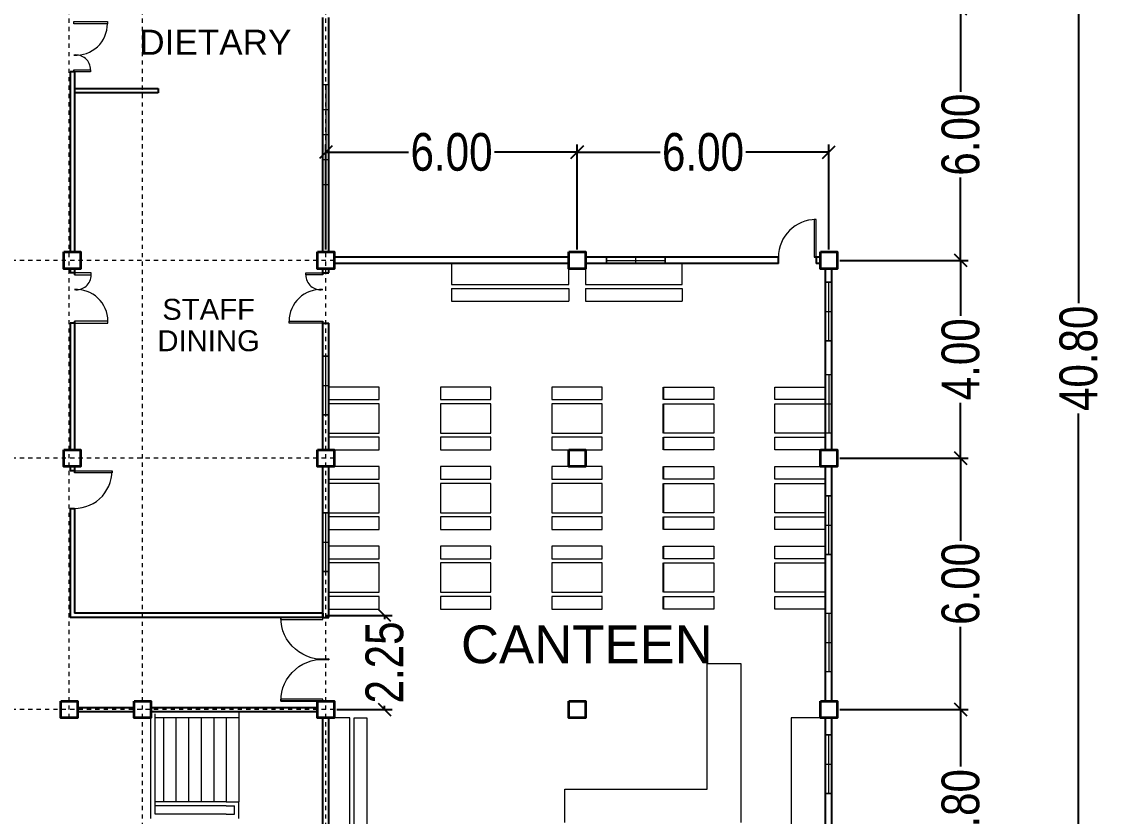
# Model space of a CAD drawing. Header units: millimetres. Extents: x 63005 to 126950, y 36019 to 74749.
# Drawn here: x 63102.89 to 63128.7, y 36310.3 to 36329.27 of the extents above; entities that cross this region are included whole.
import ezdxf

# ---------------------------------------------------------------- set-up
doc = ezdxf.new("R2010")
doc.units = ezdxf.units.MM
doc.header["$LTSCALE"] = 0.04
doc.linetypes.add('PHANTOM', pattern=[2.5, 1.25, -0.25, 0.25, -0.25, 0.25, -0.25])
doc.styles.get("Standard").update_dxf_attribs({"font": 'arial.ttf', "width": 0.8})
doc.styles.add('SWISSLT175', font='swissl.ttf', dxfattribs={"height": 0.175})
doc.dimstyles.new('dimension', dxfattribs={"dimtxt": 0.9, "dimasz": 0.3, "dimexe": 0.18, "dimexo": 0.0625, "dimgap": 0.09, "dimtad": 0, "dimzin": 0, "dimdsep": 46, "dimtxsty": 'Standard', "dimblk": 'OBLIQUE', "dimcen": 0.09, "dimclrd": 256, "dimclre": 256, "dimclrt": 256, "dimadec": 0, "dimazin": 0, "dimtfac": 1, "dimtofl": 0, "dimtmove": 0, "dimatfit": 3, "dimldrblk": 'OBLIQUE', "dimfxl": 1, "dimtolj": 1, "dimtzin": 0, "dimarcsym": 0})

# ---------------------------------------------------------------- blocks, each defined once
blk = doc.blocks.new('_Oblique')
at = {"color": 0, "linetype": 'ByBlock', "lineweight": -2}
blk.add_line((-0.5, -0.5), (0.5, 0.5), dxfattribs=at)
blk = doc.blocks.new('*D92')
at = {"lineweight": -2, "transparency": 16777216}
for p, q in [((63110.41, 36329.574), (63125.476, 36329.574)), ((63125.296, 36329.574), (63125.296, 36327.599)), ((63125.296, 36323.574), (63125.296, 36325.548)), ((63122.41, 36323.574), (63125.476, 36323.574))]:
    blk.add_line(p, q, dxfattribs=at)
at = {"layer": 'Defpoints', "color": 0, "lineweight": 25, "transparency": 16777216}
for p in [(63110.348, 36329.574), (63122.348, 36323.574), (63125.296, 36323.574)]:
    blk.add_point(p, dxfattribs=at)
at = {"lineweight": -2, "transparency": 16777216, "xscale": 0.3, "yscale": 0.3, "zscale": 0.3}
for p, rotation in [((63125.296, 36329.574), 90), ((63125.296, 36323.574), 270)]:
    blk.add_blockref('_Oblique', p, dxfattribs=dict(at, rotation=rotation))
at = {"lineweight": 5, "transparency": 16777216, "insert": (63125.296, 36326.574), "char_height": 0.9, "attachment_point": 5, "rotation": 90}
blk.add_mtext('\\A1;6.00', dxfattribs=at)
blk = doc.blocks.new('*D93')
at = {"lineweight": -2, "transparency": 16777216}
for p, q in [((63122.41, 36323.574), (63125.476, 36323.574)), ((63125.296, 36323.574), (63125.296, 36322.25)), ((63125.296, 36318.849), (63125.296, 36320.173)), ((63122.41, 36318.849), (63125.476, 36318.849))]:
    blk.add_line(p, q, dxfattribs=at)
at = {"layer": 'Defpoints', "color": 0, "lineweight": 25, "transparency": 16777216}
for p in [(63122.348, 36323.574), (63122.348, 36318.849), (63125.296, 36318.849)]:
    blk.add_point(p, dxfattribs=at)
at = {"lineweight": -2, "transparency": 16777216, "xscale": 0.3, "yscale": 0.3, "zscale": 0.3}
for p, rotation in [((63125.296, 36323.574), 90), ((63125.296, 36318.849), 270)]:
    blk.add_blockref('_Oblique', p, dxfattribs=dict(at, rotation=rotation))
at = {"lineweight": 5, "transparency": 16777216, "insert": (63125.296, 36321.211), "char_height": 0.9, "attachment_point": 5, "rotation": 90}
blk.add_mtext('\\A1;4.00 ', dxfattribs=at)
blk = doc.blocks.new('*D94')
at = {"lineweight": -2, "transparency": 16777216}
for p, q in [((63122.41, 36318.849), (63125.476, 36318.849)), ((63125.296, 36318.849), (63125.296, 36316.874)), ((63125.296, 36312.848), (63125.296, 36314.822)), ((63122.41, 36312.848), (63125.476, 36312.848))]:
    blk.add_line(p, q, dxfattribs=at)
at = {"layer": 'Defpoints', "color": 0, "lineweight": 25, "transparency": 16777216}
for p in [(63122.348, 36318.849), (63122.348, 36312.848), (63125.296, 36312.848)]:
    blk.add_point(p, dxfattribs=at)
at = {"lineweight": -2, "transparency": 16777216, "xscale": 0.3, "yscale": 0.3, "zscale": 0.3}
for p, rotation in [((63125.296, 36318.849), 90), ((63125.296, 36312.848), 270)]:
    blk.add_blockref('_Oblique', p, dxfattribs=dict(at, rotation=rotation))
at = {"lineweight": 5, "transparency": 16777216, "insert": (63125.296, 36315.848), "char_height": 0.9, "attachment_point": 5, "rotation": 90}
blk.add_mtext('\\A1;6.00', dxfattribs=at)
blk = doc.blocks.new('*D95')
at = {"lineweight": -2, "transparency": 16777216}
for p, q in [((63122.41, 36312.848), (63125.476, 36312.848)), ((63125.296, 36312.848), (63125.296, 36311.486)), ((63125.296, 36308.048), (63125.296, 36309.409)), ((63122.41, 36308.048), (63125.476, 36308.048))]:
    blk.add_line(p, q, dxfattribs=at)
at = {"layer": 'Defpoints', "color": 0, "lineweight": 25, "transparency": 16777216}
for p in [(63122.348, 36312.848), (63122.348, 36308.048), (63125.296, 36308.048)]:
    blk.add_point(p, dxfattribs=at)
at = {"lineweight": -2, "transparency": 16777216, "xscale": 0.3, "yscale": 0.3, "zscale": 0.3}
for p, rotation in [((63125.296, 36312.848), 90), ((63125.296, 36308.048), 270)]:
    blk.add_blockref('_Oblique', p, dxfattribs=dict(at, rotation=rotation))
at = {"lineweight": 5, "transparency": 16777216, "insert": (63125.296, 36310.448), "char_height": 0.9, "attachment_point": 5, "rotation": 90}
blk.add_mtext('\\A1;4.80', dxfattribs=at)
blk = doc.blocks.new('*D98')
at = {"lineweight": -2, "transparency": 16777216}
for p, q in [((63110.41, 36341.624), (63128.29, 36341.624)), ((63128.11, 36341.624), (63128.11, 36322.553)), ((63128.11, 36300.846), (63128.11, 36319.917)), ((63110.41, 36300.846), (63128.29, 36300.846))]:
    blk.add_line(p, q, dxfattribs=at)
at = {"layer": 'Defpoints', "color": 0, "lineweight": 25, "transparency": 16777216}
for p in [(63110.348, 36341.624), (63110.348, 36300.846), (63128.11, 36300.846)]:
    blk.add_point(p, dxfattribs=at)
at = {"lineweight": -2, "transparency": 16777216, "xscale": 0.3, "yscale": 0.3, "zscale": 0.3}
for p, rotation in [((63128.11, 36341.624), 90), ((63128.11, 36300.846), 270)]:
    blk.add_blockref('_Oblique', p, dxfattribs=dict(at, rotation=rotation))
at = {"lineweight": 5, "transparency": 16777216, "insert": (63128.11, 36321.235), "char_height": 0.9, "attachment_point": 5, "rotation": 90}
blk.add_mtext('\\A1;40.80', dxfattribs=at)
blk = doc.blocks.new('*D127')
at = {"lineweight": -2, "transparency": 16777216}
for p, q in [((63110.148, 36323.836), (63110.148, 36326.337)), ((63110.148, 36326.157), (63112.122, 36326.157)), ((63116.148, 36326.157), (63114.173, 36326.157)), ((63116.148, 36323.836), (63116.148, 36326.337))]:
    blk.add_line(p, q, dxfattribs=at)
at = {"layer": 'Defpoints', "color": 0, "lineweight": 25, "transparency": 16777216}
for p in [(63116.148, 36326.157), (63110.148, 36323.774), (63116.148, 36323.774)]:
    blk.add_point(p, dxfattribs=at)
at = {"lineweight": -2, "transparency": 16777216, "xscale": 0.3, "yscale": 0.3, "zscale": 0.3, "rotation": 180}
blk.add_blockref('_Oblique', (63110.148, 36326.157), dxfattribs=at)
at = {"lineweight": -2, "transparency": 16777216, "xscale": 0.3, "yscale": 0.3, "zscale": 0.3}
blk.add_blockref('_Oblique', (63116.148, 36326.157), dxfattribs=at)
at = {"lineweight": 5, "transparency": 16777216, "insert": (63113.148, 36326.157), "char_height": 0.9, "attachment_point": 5}
blk.add_mtext('\\A1;6.00', dxfattribs=at)
blk = doc.blocks.new('*D128')
at = {"lineweight": -2, "transparency": 16777216}
for p, q in [((63116.148, 36323.836), (63116.148, 36326.337)), ((63116.148, 36326.157), (63118.122, 36326.157)), ((63122.148, 36326.157), (63120.173, 36326.157)), ((63122.148, 36323.836), (63122.148, 36326.337))]:
    blk.add_line(p, q, dxfattribs=at)
at = {"layer": 'Defpoints', "color": 0, "lineweight": 25, "transparency": 16777216}
for p in [(63122.148, 36326.157), (63116.148, 36323.774), (63122.148, 36323.774)]:
    blk.add_point(p, dxfattribs=at)
at = {"lineweight": -2, "transparency": 16777216, "xscale": 0.3, "yscale": 0.3, "zscale": 0.3, "rotation": 180}
blk.add_blockref('_Oblique', (63116.148, 36326.157), dxfattribs=at)
at = {"lineweight": -2, "transparency": 16777216, "xscale": 0.3, "yscale": 0.3, "zscale": 0.3}
blk.add_blockref('_Oblique', (63122.148, 36326.157), dxfattribs=at)
at = {"lineweight": 5, "transparency": 16777216, "insert": (63119.148, 36326.157), "char_height": 0.9, "attachment_point": 5}
blk.add_mtext('\\A1;6.00', dxfattribs=at)
blk = doc.blocks.new('*D132')
at = {"lineweight": -2, "transparency": 16777216}
for p, q in [((63110.135, 36315.098), (63111.731, 36315.098)), ((63111.551, 36315.098), (63111.551, 36315.007)), ((63110.41, 36312.848), (63111.731, 36312.848)), ((63111.551, 36312.848), (63111.551, 36312.939))]:
    blk.add_line(p, q, dxfattribs=at)
at = {"layer": 'Defpoints', "color": 0, "lineweight": 25, "transparency": 16777216}
for p in [(63110.073, 36315.098), (63110.348, 36312.848), (63111.551, 36312.848)]:
    blk.add_point(p, dxfattribs=at)
at = {"lineweight": -2, "transparency": 16777216, "xscale": 0.3, "yscale": 0.3, "zscale": 0.3}
for p, rotation in [((63111.551, 36315.098), 90), ((63111.551, 36312.848), 270)]:
    blk.add_blockref('_Oblique', p, dxfattribs=dict(at, rotation=rotation))
at = {"lineweight": -2, "transparency": 16777216, "insert": (63111.551, 36313.973), "char_height": 0.9, "attachment_point": 5, "rotation": 90}
blk.add_mtext('\\A1;2.25', dxfattribs=at)

msp = doc.modelspace()

# ---------------------------------------------------------------- linework, layer by layer
at = {"color": 0, "linetype": 'PHANTOM', "lineweight": 5, "transparency": 33554495}
for p, q in [((63105.773, 36300.646), (63105.773, 36348.821)), ((63110.148, 36300.646), (63110.148, 36348.821)), ((63104.023, 36312.648), (63104.023, 36345.823)), ((63110.348, 36323.574), (63040.973, 36323.571)), ((63110.348, 36318.849), (63040.973, 36318.846)), ((63110.348, 36312.848), (63040.973, 36312.845))]:
    msp.add_line(p, q, dxfattribs=at)
at = {"color": 4, "lineweight": 25}
for p, q in [((63110.073, 36323.774), (63110.073, 36329.374)), ((63110.073, 36329.224), (63110.073, 36329.374)), ((63110.223, 36323.774), (63110.223, 36329.374)), ((63104.048, 36328.074), (63104.048, 36323.774)), ((63104.148, 36328.074), (63104.048, 36328.074)), ((63104.148, 36328.074), (63104.148, 36323.774)), ((63104.148, 36327.674), (63106.148, 36327.674)), ((63106.148, 36327.674), (63106.148, 36327.574)), ((63106.148, 36327.574), (63104.148, 36327.574)), ((63115.948, 36323.649), (63110.348, 36323.649)), ((63120.948, 36323.649), (63116.348, 36323.649)), ((63120.948, 36323.499), (63120.948, 36323.649)), ((63121.948, 36323.649), (63121.848, 36323.649)), ((63121.848, 36323.649), (63121.848, 36323.499)), ((63104.048, 36323.374), (63104.048, 36323.274)), ((63104.148, 36323.374), (63104.148, 36323.224)), ((63104.148, 36323.374), (63104.148, 36323.274)), ((63110.073, 36323.224), (63110.073, 36323.374)), ((63110.223, 36323.274), (63110.223, 36323.374)), ((63115.948, 36323.499), (63110.348, 36323.499)), ((63120.948, 36323.499), (63116.348, 36323.499)), ((63121.948, 36323.499), (63121.848, 36323.499)), ((63122.073, 36319.049), (63122.073, 36323.374)), ((63122.223, 36319.049), (63122.223, 36323.374)), ((63104.148, 36323.274), (63104.048, 36323.274)), ((63110.073, 36323.274), (63110.223, 36323.274)), ((63104.048, 36322.074), (63104.048, 36319.05)), ((63104.148, 36322.074), (63104.048, 36322.074)), ((63104.148, 36322.124), (63104.148, 36319.05)), ((63110.073, 36319.049), (63110.073, 36322.124)), ((63110.073, 36322.074), (63110.223, 36322.074)), ((63110.223, 36319.049), (63110.223, 36322.074)), ((63104.048, 36318.65), (63104.048, 36318.55)), ((63104.148, 36318.65), (63104.148, 36318.55)), ((63110.073, 36315.048), (63110.073, 36318.649)), ((63110.223, 36315.048), (63110.223, 36318.649)), ((63122.073, 36313.048), (63122.073, 36318.649)), ((63122.223, 36313.048), (63122.223, 36318.649)), ((63104.148, 36318.55), (63104.048, 36318.55)), ((63104.048, 36317.655), (63104.048, 36315.048)), ((63104.048, 36317.65), (63104.148, 36317.65)), ((63104.148, 36317.65), (63104.148, 36315.148)), ((63110.073, 36315.148), (63104.148, 36315.148)), ((63110.073, 36315.048), (63104.148, 36315.048)), ((63110.073, 36315.048), (63110.223, 36315.048)), ((63104.223, 36312.898), (63105.573, 36312.898)), ((63104.223, 36312.798), (63105.573, 36312.798)), ((63105.973, 36312.898), (63109.948, 36312.898)), ((63105.973, 36312.798), (63109.948, 36312.798)), ((63110.073, 36308.248), (63110.073, 36312.648)), ((63110.223, 36308.248), (63110.223, 36312.648)), ((63122.073, 36308.248), (63122.073, 36312.648)), ((63122.223, 36308.248), (63122.223, 36312.648))]:
    msp.add_line(p, q, dxfattribs=at)
at = {"color": 1, "lineweight": 13}
for p, q in [((63104.148, 36328.475), (63104.148, 36328.473)), ((63121.848, 36324.549), (63121.798, 36324.549)), ((63121.798, 36324.549), (63121.798, 36323.649)), ((63121.848, 36323.649), (63121.848, 36324.549)), ((63104.148, 36318.55), (63105.048, 36318.55)), ((63105.048, 36318.5), (63104.148, 36318.5)), ((63105.048, 36318.55), (63105.048, 36318.5))]:
    msp.add_line(p, q, dxfattribs=at)
at = {"color": 0, "lineweight": 9}
for p, q in [((63110.073, 36326.574), (63110.073, 36327.774)), ((63110.073, 36327.774), (63110.223, 36327.774)), ((63110.148, 36327.774), (63110.148, 36325.374)), ((63110.073, 36327.174), (63110.223, 36327.174)), ((63110.223, 36326.574), (63110.073, 36326.574)), ((63110.223, 36326.574), (63110.223, 36325.374)), ((63110.223, 36325.974), (63110.073, 36325.974)), ((63110.223, 36325.374), (63110.073, 36325.374)), ((63116.848, 36323.649), (63116.848, 36323.499)), ((63116.848, 36323.574), (63118.248, 36323.574)), ((63117.548, 36323.499), (63117.548, 36323.649)), ((63118.248, 36323.499), (63118.248, 36323.649)), ((63113.148, 36323.499), (63113.148, 36322.999)), ((63115.948, 36322.999), (63115.948, 36323.374)), ((63116.348, 36323.499), (63116.348, 36322.999)), ((63116.848, 36323.499), (63118.248, 36323.499)), ((63118.648, 36322.999), (63118.648, 36323.499)), ((63122.223, 36323.049), (63122.073, 36323.049)), ((63122.148, 36321.649), (63122.148, 36323.049)), ((63113.148, 36322.999), (63115.948, 36322.999)), ((63113.148, 36322.899), (63115.948, 36322.899)), ((63113.148, 36322.899), (63113.148, 36322.599)), ((63115.948, 36322.899), (63115.948, 36322.599)), ((63116.348, 36322.999), (63118.648, 36322.999)), ((63116.348, 36322.899), (63118.648, 36322.899)), ((63116.348, 36322.899), (63116.348, 36322.599)), ((63118.648, 36322.899), (63118.648, 36322.599)), ((63113.148, 36322.599), (63115.948, 36322.599)), ((63116.348, 36322.599), (63118.648, 36322.599)), ((63122.073, 36322.349), (63122.223, 36322.349)), ((63122.073, 36321.649), (63122.223, 36321.649)), ((63110.223, 36321.286), (63110.073, 36321.286)), ((63110.148, 36319.886), (63110.148, 36321.286)), ((63122.073, 36320.849), (63122.223, 36320.849)), ((63122.148, 36320.849), (63122.148, 36319.449)), ((63110.073, 36320.586), (63110.223, 36320.586)), ((63111.423, 36320.549), (63110.223, 36320.549)), ((63110.223, 36320.549), (63110.223, 36320.249)), ((63111.423, 36320.249), (63111.423, 36320.549)), ((63114.083, 36320.549), (63112.883, 36320.549)), ((63112.883, 36320.549), (63112.883, 36320.249)), ((63114.083, 36320.249), (63114.083, 36320.549)), ((63116.743, 36320.549), (63115.543, 36320.549)), ((63115.543, 36320.549), (63115.543, 36320.249)), ((63116.743, 36320.249), (63116.743, 36320.549)), ((63118.203, 36320.549), (63119.403, 36320.549)), ((63119.403, 36320.549), (63119.403, 36320.249)), ((63120.863, 36320.249), (63120.863, 36320.549)), ((63120.863, 36320.549), (63122.063, 36320.549)), ((63122.063, 36320.549), (63122.063, 36320.249)), ((63110.223, 36320.249), (63111.423, 36320.249)), ((63112.883, 36320.249), (63114.083, 36320.249)), ((63115.543, 36320.249), (63116.743, 36320.249)), ((63119.403, 36320.249), (63118.203, 36320.249)), ((63122.063, 36320.249), (63120.863, 36320.249)), ((63111.423, 36320.149), (63110.223, 36320.149)), ((63110.223, 36320.149), (63110.223, 36319.449)), ((63111.423, 36319.449), (63111.423, 36320.149)), ((63114.083, 36320.149), (63112.883, 36320.149)), ((63112.883, 36320.149), (63112.883, 36319.449)), ((63114.083, 36319.449), (63114.083, 36320.149)), ((63116.743, 36320.149), (63115.543, 36320.149)), ((63115.543, 36320.149), (63115.543, 36319.449)), ((63116.743, 36319.449), (63116.743, 36320.149)), ((63118.203, 36320.149), (63119.403, 36320.149)), ((63119.403, 36320.149), (63119.403, 36319.449)), ((63120.863, 36320.149), (63122.063, 36320.149)), ((63120.863, 36319.449), (63120.863, 36320.149)), ((63122.063, 36320.149), (63122.063, 36319.449)), ((63122.073, 36320.149), (63122.223, 36320.149)), ((63110.073, 36319.886), (63110.223, 36319.886)), ((63110.223, 36319.449), (63111.423, 36319.449)), ((63112.883, 36319.449), (63114.083, 36319.449)), ((63115.543, 36319.449), (63116.743, 36319.449)), ((63119.403, 36319.449), (63118.203, 36319.449)), ((63122.063, 36319.449), (63120.863, 36319.449)), ((63122.223, 36319.449), (63122.073, 36319.449)), ((63111.423, 36319.349), (63110.223, 36319.349)), ((63110.223, 36319.349), (63110.223, 36319.049)), ((63111.423, 36319.049), (63111.423, 36319.349)), ((63114.083, 36319.349), (63112.883, 36319.349)), ((63112.883, 36319.349), (63112.883, 36319.049)), ((63114.083, 36319.049), (63114.083, 36319.349)), ((63116.743, 36319.349), (63115.543, 36319.349)), ((63115.543, 36319.349), (63115.543, 36319.049)), ((63116.743, 36319.049), (63116.743, 36319.349)), ((63118.203, 36319.349), (63119.403, 36319.349)), ((63119.403, 36319.349), (63119.403, 36319.049)), ((63120.863, 36319.049), (63120.863, 36319.349)), ((63120.863, 36319.349), (63122.063, 36319.349)), ((63110.223, 36319.049), (63111.423, 36319.049)), ((63112.883, 36319.049), (63114.083, 36319.049)), ((63115.543, 36319.049), (63116.743, 36319.049)), ((63119.403, 36319.049), (63118.203, 36319.049)), ((63122.063, 36319.049), (63120.863, 36319.049)), ((63111.423, 36318.649), (63110.223, 36318.649)), ((63111.423, 36318.349), (63111.423, 36318.649)), ((63114.083, 36318.649), (63112.883, 36318.649)), ((63112.883, 36318.649), (63112.883, 36318.349)), ((63114.083, 36318.349), (63114.083, 36318.649)), ((63116.743, 36318.649), (63115.543, 36318.649)), ((63115.543, 36318.649), (63115.543, 36318.349)), ((63116.743, 36318.349), (63116.743, 36318.649)), ((63118.203, 36318.649), (63119.403, 36318.649)), ((63119.403, 36318.649), (63119.403, 36318.349)), ((63120.863, 36318.349), (63120.863, 36318.649)), ((63120.863, 36318.649), (63122.063, 36318.649)), ((63110.223, 36318.349), (63111.423, 36318.349)), ((63111.423, 36318.249), (63110.223, 36318.249)), ((63110.223, 36318.249), (63110.223, 36317.549)), ((63111.423, 36317.549), (63111.423, 36318.249)), ((63112.883, 36318.349), (63114.083, 36318.349)), ((63114.083, 36318.249), (63112.883, 36318.249)), ((63112.883, 36318.249), (63112.883, 36317.549)), ((63114.083, 36317.549), (63114.083, 36318.249)), ((63115.543, 36318.349), (63116.743, 36318.349)), ((63116.743, 36318.249), (63115.543, 36318.249)), ((63115.543, 36318.249), (63115.543, 36317.549)), ((63116.743, 36317.549), (63116.743, 36318.249)), ((63119.403, 36318.349), (63118.203, 36318.349)), ((63118.203, 36318.249), (63119.403, 36318.249)), ((63119.403, 36318.249), (63119.403, 36317.549)), ((63122.063, 36318.349), (63120.863, 36318.349)), ((63120.863, 36318.249), (63122.063, 36318.249)), ((63120.863, 36317.549), (63120.863, 36318.249)), ((63122.223, 36317.949), (63122.073, 36317.949)), ((63122.148, 36316.549), (63122.148, 36317.949)), ((63110.223, 36317.548), (63110.073, 36317.548)), ((63110.148, 36316.148), (63110.148, 36317.548)), ((63110.223, 36317.549), (63111.423, 36317.549)), ((63111.423, 36317.449), (63110.223, 36317.449)), ((63110.223, 36317.449), (63110.223, 36317.149)), ((63111.423, 36317.149), (63111.423, 36317.449)), ((63112.883, 36317.549), (63114.083, 36317.549)), ((63114.083, 36317.449), (63112.883, 36317.449)), ((63112.883, 36317.449), (63112.883, 36317.149)), ((63114.083, 36317.149), (63114.083, 36317.449)), ((63115.543, 36317.549), (63116.743, 36317.549)), ((63116.743, 36317.449), (63115.543, 36317.449)), ((63115.543, 36317.449), (63115.543, 36317.149)), ((63116.743, 36317.149), (63116.743, 36317.449)), ((63119.403, 36317.549), (63118.203, 36317.549)), ((63118.203, 36317.449), (63119.403, 36317.449)), ((63119.403, 36317.449), (63119.403, 36317.149)), ((63122.063, 36317.549), (63120.863, 36317.549)), ((63120.863, 36317.149), (63120.863, 36317.449)), ((63120.863, 36317.449), (63122.063, 36317.449)), ((63122.063, 36317.449), (63122.063, 36317.149)), ((63110.223, 36317.149), (63111.423, 36317.149)), ((63112.883, 36317.149), (63114.083, 36317.149)), ((63115.543, 36317.149), (63116.743, 36317.149)), ((63119.403, 36317.149), (63118.203, 36317.149)), ((63122.063, 36317.149), (63120.863, 36317.149)), ((63122.073, 36317.249), (63122.223, 36317.249)), ((63110.073, 36316.848), (63110.223, 36316.848)), ((63111.423, 36316.749), (63110.223, 36316.749)), ((63110.223, 36316.749), (63110.223, 36316.449)), ((63111.423, 36316.449), (63111.423, 36316.749)), ((63114.083, 36316.749), (63112.883, 36316.749)), ((63112.883, 36316.749), (63112.883, 36316.449)), ((63114.083, 36316.449), (63114.083, 36316.749)), ((63116.743, 36316.749), (63115.543, 36316.749)), ((63115.543, 36316.749), (63115.543, 36316.449)), ((63116.743, 36316.449), (63116.743, 36316.749)), ((63118.203, 36316.749), (63119.403, 36316.749)), ((63119.403, 36316.749), (63119.403, 36316.449)), ((63120.863, 36316.449), (63120.863, 36316.749)), ((63120.863, 36316.749), (63122.063, 36316.749)), ((63122.063, 36316.749), (63122.063, 36316.449)), ((63110.223, 36316.449), (63111.423, 36316.449)), ((63111.423, 36316.349), (63110.223, 36316.349)), ((63110.223, 36316.349), (63110.223, 36315.649)), ((63111.423, 36315.649), (63111.423, 36316.349)), ((63112.883, 36316.449), (63114.083, 36316.449)), ((63114.083, 36316.349), (63112.883, 36316.349)), ((63112.883, 36316.349), (63112.883, 36315.649)), ((63114.083, 36315.649), (63114.083, 36316.349)), ((63115.543, 36316.449), (63116.743, 36316.449)), ((63116.743, 36316.349), (63115.543, 36316.349)), ((63115.543, 36316.349), (63115.543, 36315.649)), ((63116.743, 36315.649), (63116.743, 36316.349)), ((63119.403, 36316.449), (63118.203, 36316.449)), ((63118.203, 36316.349), (63119.403, 36316.349)), ((63119.403, 36316.349), (63119.403, 36315.649)), ((63122.063, 36316.449), (63120.863, 36316.449)), ((63120.863, 36316.349), (63122.063, 36316.349)), ((63120.863, 36315.649), (63120.863, 36316.349)), ((63122.073, 36316.549), (63122.223, 36316.549)), ((63110.073, 36316.148), (63110.223, 36316.148)), ((63110.223, 36315.649), (63111.423, 36315.649)), ((63111.423, 36315.549), (63110.223, 36315.549)), ((63110.223, 36315.549), (63110.223, 36315.249)), ((63111.423, 36315.249), (63111.423, 36315.549)), ((63112.883, 36315.649), (63114.083, 36315.649)), ((63114.083, 36315.549), (63112.883, 36315.549)), ((63112.883, 36315.549), (63112.883, 36315.249)), ((63114.083, 36315.249), (63114.083, 36315.549)), ((63115.543, 36315.649), (63116.743, 36315.649)), ((63116.743, 36315.549), (63115.543, 36315.549)), ((63115.543, 36315.549), (63115.543, 36315.249)), ((63116.743, 36315.249), (63116.743, 36315.549)), ((63119.403, 36315.649), (63118.203, 36315.649)), ((63118.203, 36315.549), (63119.403, 36315.549)), ((63119.403, 36315.549), (63119.403, 36315.249)), ((63122.063, 36315.649), (63120.863, 36315.649)), ((63120.863, 36315.249), (63120.863, 36315.549)), ((63120.863, 36315.549), (63122.063, 36315.549)), ((63110.223, 36315.249), (63111.423, 36315.249)), ((63112.883, 36315.249), (63114.083, 36315.249)), ((63115.543, 36315.249), (63116.743, 36315.249)), ((63119.403, 36315.249), (63118.203, 36315.249)), ((63122.063, 36315.249), (63120.863, 36315.249)), ((63122.073, 36315.148), (63122.223, 36315.148)), ((63122.148, 36315.148), (63122.148, 36313.748)), ((63122.073, 36314.448), (63122.223, 36314.448)), ((63119.248, 36310.948), (63119.248, 36313.948)), ((63119.248, 36313.948), (63120.048, 36313.948)), ((63120.048, 36313.948), (63120.048, 36310.148)), ((63122.223, 36313.748), (63122.073, 36313.748)), ((63106.073, 36312.648), (63106.073, 36312.748)), ((63108.073, 36312.773), (63108.073, 36312.648)), ((63105.973, 36310.248), (63105.973, 36312.648)), ((63106.073, 36310.348), (63106.073, 36312.648)), ((63108.073, 36312.648), (63106.073, 36312.648)), ((63106.273, 36312.648), (63106.273, 36310.648)), ((63106.573, 36312.648), (63106.573, 36310.648)), ((63106.873, 36312.648), (63106.873, 36310.648)), ((63107.173, 36312.648), (63107.173, 36310.648)), ((63107.473, 36312.648), (63107.473, 36310.648)), ((63107.773, 36312.648), (63107.773, 36310.648)), ((63108.073, 36312.648), (63108.073, 36310.648)), ((63110.723, 36312.648), (63110.348, 36312.648)), ((63110.723, 36308.248), (63110.723, 36312.648)), ((63110.823, 36308.248), (63110.823, 36312.648)), ((63110.823, 36312.648), (63111.123, 36312.648)), ((63111.123, 36312.648), (63111.123, 36308.248)), ((63121.948, 36312.648), (63121.248, 36312.648)), ((63121.248, 36312.648), (63121.248, 36308.948)), ((63122.223, 36312.248), (63122.073, 36312.248)), ((63122.148, 36310.848), (63122.148, 36312.248)), ((63122.073, 36311.548), (63122.223, 36311.548)), ((63115.848, 36310.148), (63115.848, 36310.948)), ((63115.848, 36310.948), (63119.248, 36310.948)), ((63107.773, 36310.648), (63106.073, 36310.648)), ((63107.773, 36310.648), (63108.073, 36310.648)), ((63108.073, 36310.548), (63108.073, 36310.648)), ((63122.073, 36310.848), (63122.223, 36310.848)), ((63107.773, 36310.548), (63106.073, 36310.548)), ((63107.773, 36310.548), (63107.973, 36310.548)), ((63107.973, 36310.348), (63107.973, 36310.548)), ((63108.073, 36310.348), (63108.073, 36310.548)), ((63107.773, 36310.348), (63106.073, 36310.348)), ((63107.773, 36310.348), (63107.973, 36310.348)), ((63108.073, 36310.248), (63108.073, 36310.348))]:
    msp.add_line(p, q, dxfattribs=at)
at = {"color": 0, "lineweight": -2}
for p, q in [((63121.948, 36323.649), (63121.798, 36323.649)), ((63118.203, 36320.249), (63118.203, 36320.549)), ((63118.203, 36319.449), (63118.203, 36320.149)), ((63118.203, 36319.049), (63118.203, 36319.349)), ((63122.063, 36319.349), (63122.063, 36319.049)), ((63104.148, 36318.65), (63104.148, 36318.5)), ((63118.203, 36318.349), (63118.203, 36318.649)), ((63122.063, 36318.649), (63122.063, 36318.349)), ((63118.203, 36317.549), (63118.203, 36318.249)), ((63122.063, 36318.249), (63122.063, 36317.549)), ((63104.048, 36317.655), (63104.048, 36317.65)), ((63118.203, 36317.149), (63118.203, 36317.449)), ((63118.203, 36316.449), (63118.203, 36316.749)), ((63118.203, 36315.649), (63118.203, 36316.349)), ((63122.063, 36316.349), (63122.063, 36315.649)), ((63118.203, 36315.249), (63118.203, 36315.549)), ((63122.063, 36315.549), (63122.063, 36315.249)), ((63104.148, 36315.048), (63104.048, 36315.048)), ((63110.073, 36315.048), (63109.073, 36315.048)), ((63110.073, 36315.148), (63110.073, 36315.048)), ((63110.073, 36313.048), (63109.073, 36313.048))]:
    msp.add_line(p, q, dxfattribs=at)
at = {"color": 4, "lineweight": 9}
msp.add_line((63110.223, 36318.649), (63110.223, 36318.349), dxfattribs=at)
at = {"color": 1, "lineweight": 13, "ltscale": 0.03}
for points in [[(63104.136, 36329.224), (63104.136, 36329.274), (63104.936, 36329.274), (63104.936, 36329.224)], [(63104.136, 36328.074), (63104.136, 36328.124), (63104.536, 36328.124), (63104.536, 36328.074)], [(63104.148, 36323.274), (63104.148, 36323.224), (63104.548, 36323.224), (63104.548, 36323.274)], [(63110.073, 36323.274), (63110.073, 36323.224), (63109.673, 36323.224), (63109.673, 36323.274)], [(63104.148, 36322.124), (63104.148, 36322.074), (63104.948, 36322.074), (63104.948, 36322.124)], [(63110.073, 36322.124), (63110.073, 36322.074), (63109.273, 36322.074), (63109.273, 36322.124)]]:
    msp.add_lwpolyline(points, close=True, dxfattribs=at)
at = {"lineweight": 9}
for points in [[(63110.073, 36327.774), (63110.223, 36327.774), (63110.223, 36325.374), (63110.073, 36325.374)], [(63116.848, 36323.649), (63118.248, 36323.649), (63118.248, 36323.499), (63116.848, 36323.499)], [(63122.073, 36323.049), (63122.223, 36323.049), (63122.223, 36321.649), (63122.073, 36321.649)], [(63110.073, 36321.286), (63110.223, 36321.286), (63110.223, 36319.886), (63110.073, 36319.886)], [(63122.073, 36320.849), (63122.223, 36320.849), (63122.223, 36319.449), (63122.073, 36319.449)], [(63122.063, 36317.949), (63122.223, 36317.949), (63122.223, 36316.549), (63122.063, 36316.549)], [(63110.073, 36317.548), (63110.223, 36317.548), (63110.223, 36316.148), (63110.073, 36316.148)], [(63122.073, 36315.148), (63122.223, 36315.148), (63122.223, 36313.748), (63122.073, 36313.748)], [(63122.073, 36312.248), (63122.223, 36312.248), (63122.223, 36310.848), (63122.073, 36310.848)]]:
    msp.add_lwpolyline(points, close=True, dxfattribs=at)
at = {"color": 4, "lineweight": 35}
for points in [[(63103.898, 36323.774), (63104.298, 36323.774), (63104.298, 36323.374), (63103.898, 36323.374)], [(63109.948, 36323.774), (63110.348, 36323.774), (63110.348, 36323.374), (63109.948, 36323.374)], [(63115.948, 36323.774), (63116.348, 36323.774), (63116.348, 36323.374), (63115.948, 36323.374)], [(63121.948, 36323.774), (63122.348, 36323.774), (63122.348, 36323.374), (63121.948, 36323.374)], [(63103.898, 36319.05), (63104.298, 36319.05), (63104.298, 36318.65), (63103.898, 36318.65)], [(63109.948, 36319.049), (63110.348, 36319.049), (63110.348, 36318.649), (63109.948, 36318.649)], [(63115.943, 36319.049), (63116.343, 36319.049), (63116.343, 36318.649), (63115.943, 36318.649)], [(63121.948, 36319.049), (63122.348, 36319.049), (63122.348, 36318.649), (63121.948, 36318.649)], [(63103.823, 36313.048), (63104.223, 36313.048), (63104.223, 36312.648), (63103.823, 36312.648)], [(63105.573, 36313.048), (63105.973, 36313.048), (63105.973, 36312.648), (63105.573, 36312.648)], [(63109.948, 36313.048), (63110.348, 36313.048), (63110.348, 36312.648), (63109.948, 36312.648)], [(63115.948, 36313.048), (63116.348, 36313.048), (63116.348, 36312.648), (63115.948, 36312.648)], [(63121.948, 36313.048), (63122.348, 36313.048), (63122.348, 36312.648), (63121.948, 36312.648)]]:
    msp.add_lwpolyline(points, close=True, dxfattribs=at)
at = {"color": 1, "lineweight": 13}
msp.add_lwpolyline([(63110.073, 36313.048), (63110.073, 36313.098), (63109.073, 36313.098), (63109.073, 36313.048, -0.459034), (63110.223, 36314.037), (63110.223, 36314.059), (63110.223, 36314.037), (63110.223, 36314.059, -0.459034), (63109.073, 36315.048), (63109.073, 36314.998), (63110.073, 36314.998), (63110.073, 36315.048)], format="xyb", dxfattribs=at)
at = {"color": 1, "lineweight": 13, "ltscale": 0.03}
for centre, radius, start, end in [((63104.185, 36329.224), 0.752, 266.3048, 0), ((63104.183, 36328.124), 0.353, 0, 97.6281), ((63104.195, 36323.224), 0.353, 262.3719, 0), ((63110.026, 36323.224), 0.353, 180, 277.6281), ((63104.196, 36322.124), 0.752, 0, 93.6952), ((63110.024, 36322.124), 0.752, 86.3048, 180)]:
    msp.add_arc(centre, radius, start, end, dxfattribs=at)
at = {"color": 1, "lineweight": 13}
for centre, start, end in [((63121.848, 36323.649), 90, 180), ((63104.148, 36318.55), 263.6206, 0)]:
    msp.add_arc(centre, 0.9, start, end, dxfattribs=at)

# ---------------------------------------------------------------- texts
at = {"color": 0, "lineweight": 25, "ltscale": 0.4, "insert": (63107.512, 36328.781), "char_height": 0.6, "attachment_point": 5, "line_spacing_factor": 0.9, "style": 'SWISSLT175'}
msp.add_mtext('DIETARY', dxfattribs=at)
at = {"color": 0, "lineweight": -2, "ltscale": 0.4, "attachment_point": 5, "line_spacing_factor": 0.9, "style": 'SWISSLT175'}
for s, insert, char_height in [('STAFF ^JDINING', (63107.351, 36322.026), 0.5), ('CANTEEN', (63116.377, 36314.399), 0.9)]:
    msp.add_mtext(s, dxfattribs=dict(at, insert=insert, char_height=char_height))

# ---------------------------------------------------------------- dimensions: what is measured, and where the dimension line sits
at = {"color": 0, "lineweight": 5, "transparency": 33554559}
for base, p1, p2, text, picture, middle in [((63128.11, 36300.846), (63110.348, 36341.624), (63110.348, 36300.846), '40.80', '*D98', (63128.11, 36321.235)), ((63125.296, 36318.849), (63122.348, 36323.574), (63122.348, 36318.849), '4.00 ', '*D93', (63125.296, 36321.211))]:
    dim = msp.add_linear_dim(base=base, p1=p1, p2=p2, angle=90, text=text, dimstyle='dimension', dxfattribs=at)
    dim.commit()
    dim.dimension.update_dxf_attribs({"geometry": picture, "text_midpoint": middle})
for base, p1, p2, picture, middle in [((63125.296, 36323.574), (63110.348, 36329.574), (63122.348, 36323.574), '*D92', (63125.296, 36326.574)), ((63125.296, 36312.848), (63122.348, 36318.849), (63122.348, 36312.848), '*D94', (63125.296, 36315.848)), ((63125.296, 36308.048), (63122.348, 36312.848), (63122.348, 36308.048), '*D95', (63125.296, 36310.448))]:
    dim = msp.add_linear_dim(base=base, p1=p1, p2=p2, angle=90, dimstyle='dimension', override={"dimtmove": 1}, dxfattribs=at)
    dim.commit()
    dim.dimension.update_dxf_attribs({"geometry": picture, "text_midpoint": middle})
dim = msp.add_linear_dim(base=(63116.148, 36326.157), p1=(63110.148, 36323.774), p2=(63116.148, 36323.774), dimstyle='dimension', dxfattribs=at)
dim.commit()
dim.dimension.update_dxf_attribs({"geometry": '*D127', "text_midpoint": (63113.148, 36326.157)})
dim = msp.add_linear_dim(base=(63122.148, 36326.157), p1=(63116.148, 36323.774), p2=(63122.148, 36323.774), dimstyle='dimension', override={"dimtmove": 1}, dxfattribs=at)
dim.commit()
dim.dimension.update_dxf_attribs({"geometry": '*D128', "text_midpoint": (63119.148, 36326.157)})
at = {"color": 0, "lineweight": -2, "transparency": 33554559}
dim = msp.add_linear_dim(base=(63111.551, 36312.848), p1=(63110.073, 36315.098), p2=(63110.348, 36312.848), angle=90, dimstyle='dimension', dxfattribs=at)
dim.commit()
dim.dimension.update_dxf_attribs({"geometry": '*D132', "text_midpoint": (63111.551, 36313.973)})

doc.saveas('drawing.dxf')
